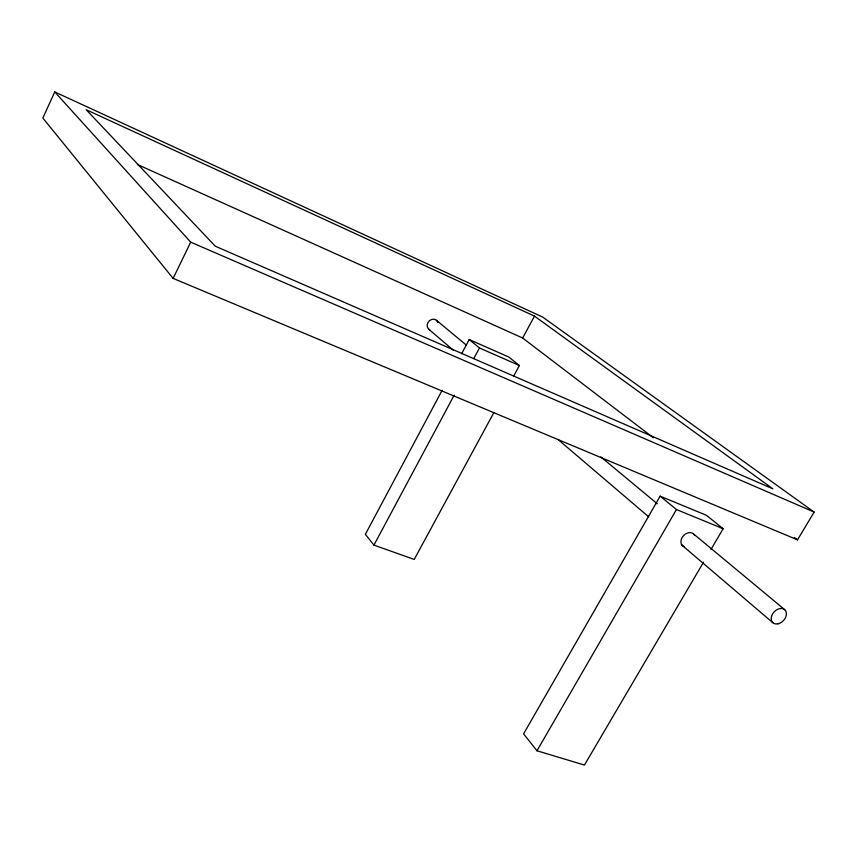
<?xml version="1.0" encoding="UTF-8"?>
<svg xmlns="http://www.w3.org/2000/svg" width="857" height="857" viewBox="0 0 857 857"><rect width="100%" height="100%" fill="white"/><g stroke="black" fill="none" stroke-linecap="round" stroke-linejoin="round"><path stroke-width="1.29" d="M54.741 91.935L42.85 118.062L173.125 278.396L797.513 539.856L814.15 512.079L542.76 317.133L54.741 91.935L190.704 242.167L814.15 512.079M173.125 278.396L190.704 242.167M442.137 390.31L365.371 534.329L373.931 545.116L414.21 559.439L493.9 412.538M461.644 353.716L469.197 339.554L508.758 357.005L519.406 365.532L513.675 376.116M373.931 545.116L454.178 395.184M473.771 358.59L479.459 347.963L469.197 339.554M653.409 437.777L522.652 338.022L534.489 316.126L86.182 109.717L215.278 246.205L772.853 488.811L534.489 316.126M710.978 549.487L723.158 528.726L706.361 515.271L660.147 496.171L523.584 733.86L536.985 750.764L584.453 765.065L703.543 562.16M536.985 750.764L676.452 509.54L660.147 496.171M676.452 509.54L723.158 528.726M479.459 347.963L519.406 365.532M137.463 164.523L522.652 338.022M794.31 537.435L797.513 539.856M436.492 320.314L466.283 345.071M600.853 456.899L657.351 503.852M693.313 533.729L784.733 609.702M428.779 329.249L453.214 350.085M558.089 439.534L648.695 516.825M681.283 544.613L772.918 622.771M429.914 329.956A5.903 5.099 -49.8 0 1 429.314 320.872A5.903 5.099 -49.8 0 1 437.895 322.596M684.047 546.637A8.045 6.128 -47.3 0 1 683.404 535.754A8.045 6.128 -47.3 0 1 694.406 535.057M778.017 623.821A8.816 6.395 -46.8 0 0 785.773 611.02A8.816 6.395 -46.8 0 0 772.65 613.826A8.816 6.395 -46.8 0 0 778.017 623.821"/></g></svg>
